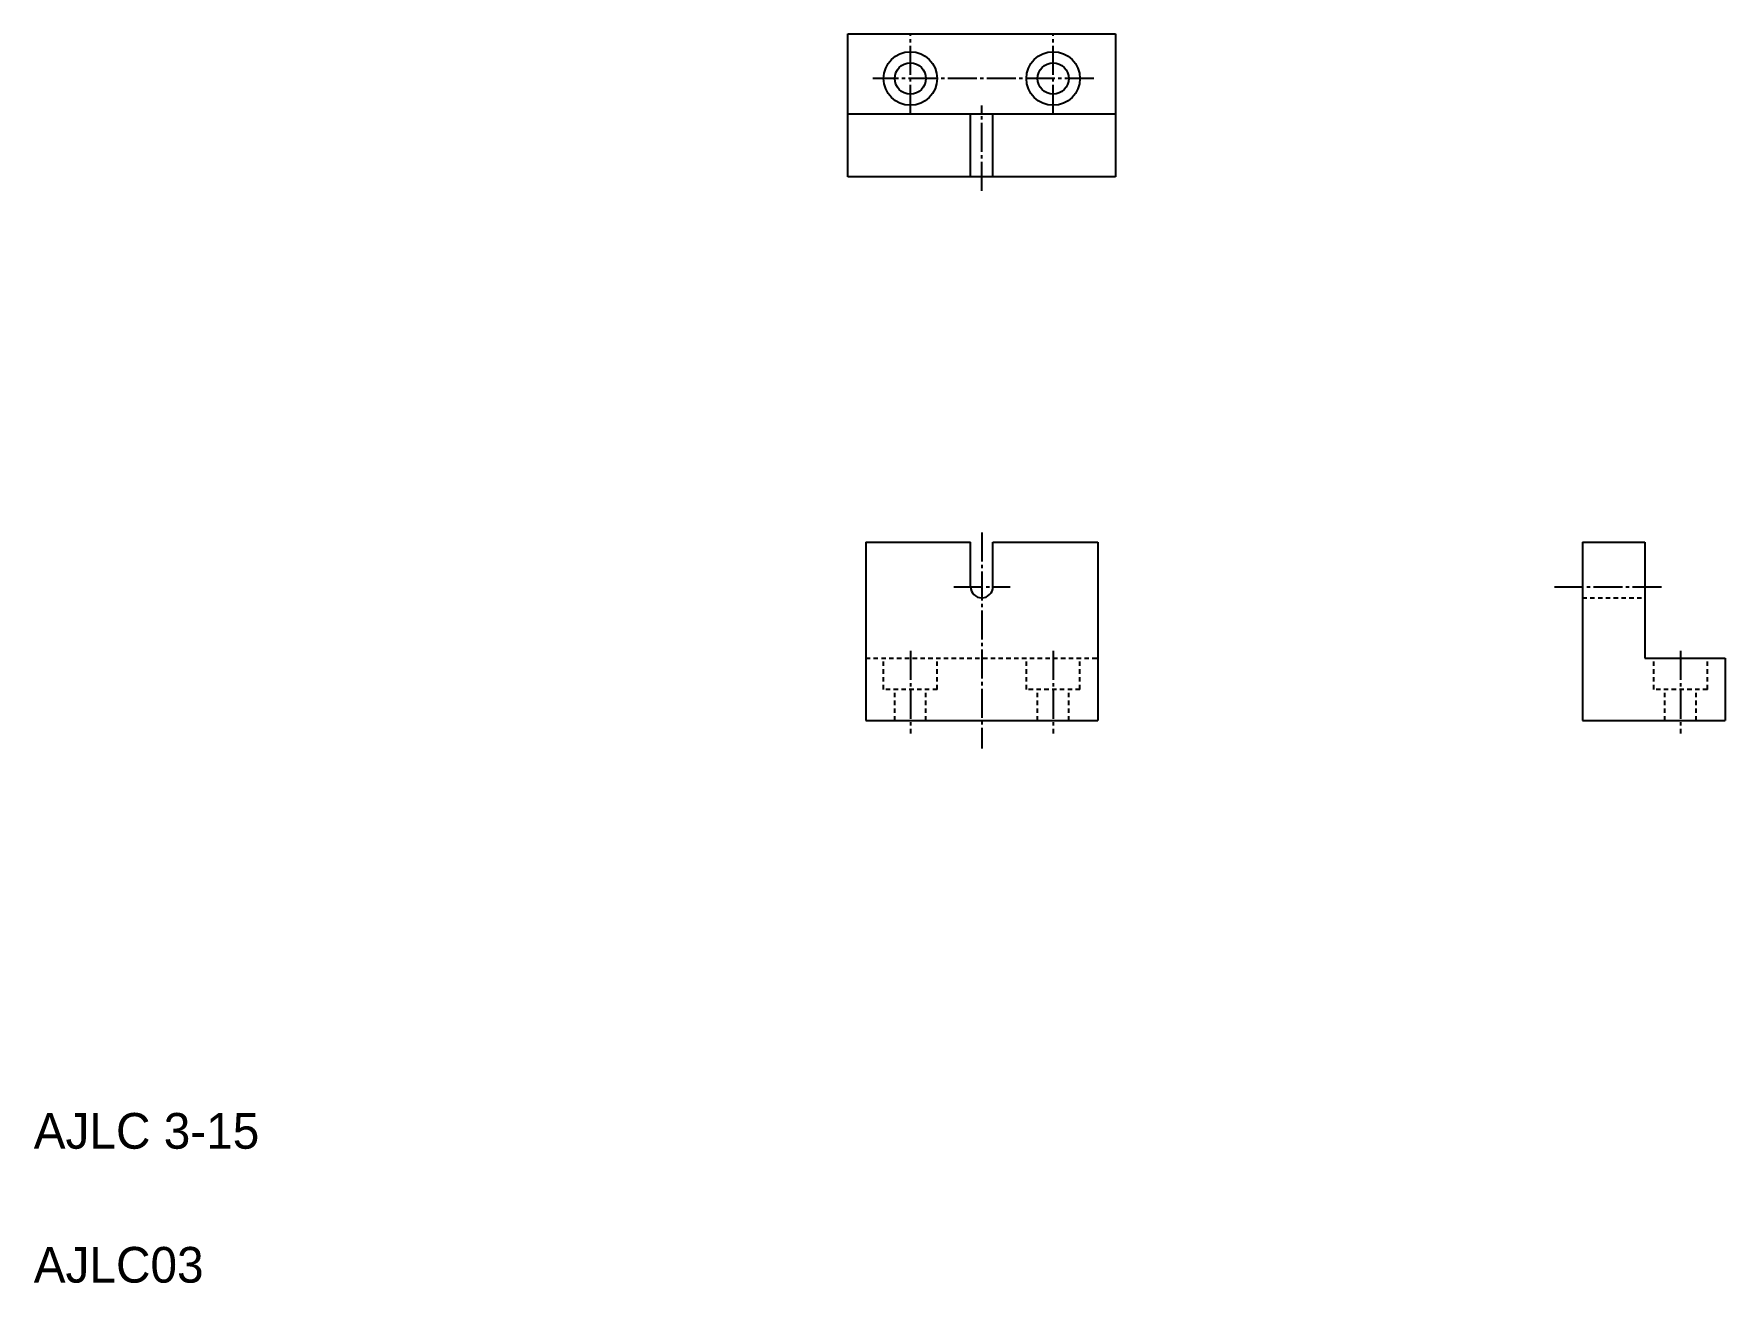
# Model space of a CAD drawing. Extents: x 10 to 199, y 10 to 150.
import ezdxf

# ---------------------------------------------------------------- set-up
doc = ezdxf.new("R2010")
doc.units = 0
doc.header["$LTSCALE"] = 0.25
doc.linetypes.add('CENTER', pattern=[17.5, 13, -1.5, 1.5, -1.5])
doc.linetypes.add('DASHED', pattern=[3.5, 2, -1.5])
doc.layers.get('0').update_dxf_attribs({"linetype": 'CONTINUOUS'})
doc.layers.add('CENTER', color=1, linetype='CENTER')

msp = doc.modelspace()

# ---------------------------------------------------------------- linework, layer by layer
at = {"color": 7, "linetype": 'CONTINUOUS'}
for p, q in [((101.21, 149.86), (131.21, 149.86)), ((101.21, 133.86), (101.21, 149.86)), ((131.21, 149.86), (131.21, 133.86)), ((131.21, 140.86), (101.21, 140.86)), ((114.96, 133.86), (114.96, 140.86)), ((117.46, 133.86), (117.46, 140.86)), ((131.21, 133.86), (101.21, 133.86)), ((103.21, 92.94), (103.21, 72.94)), ((103.21, 92.94), (114.96, 92.94)), ((114.96, 87.94), (114.96, 92.94)), ((117.46, 92.94), (129.21, 92.94)), ((117.46, 87.94), (117.46, 92.94)), ((129.21, 92.94), (129.21, 72.94)), ((183.5, 92.94), (183.5, 72.94)), ((183.5, 92.94), (190.5, 92.94)), ((190.5, 92.94), (190.5, 79.94)), ((190.5, 79.94), (199.5, 79.94)), ((199.5, 79.94), (199.5, 72.94)), ((103.21, 72.94), (129.21, 72.94)), ((183.5, 72.94), (199.5, 72.94))]:
    msp.add_line(p, q, dxfattribs=at)
for p, q in [((116.21, 140.86), (116.21, 140.86)), ((123.71, 140.86), (123.71, 140.86))]:
    msp.add_line(p, q)
at = {"color": 3, "linetype": 'DASHED'}
for p, q in [((183.5, 86.69), (190.5, 86.69)), ((103.21, 79.94), (129.21, 79.94)), ((105.21, 76.44), (105.21, 79.94)), ((111.21, 76.44), (111.21, 79.94)), ((121.21, 76.44), (121.21, 79.94)), ((127.21, 76.44), (127.21, 79.94)), ((191.5, 76.44), (191.5, 79.94)), ((197.5, 76.44), (197.5, 79.94)), ((111.21, 76.44), (105.21, 76.44)), ((106.46, 72.94), (106.46, 76.44)), ((109.96, 72.94), (109.96, 76.44)), ((127.21, 76.44), (121.21, 76.44)), ((122.46, 72.94), (122.46, 76.44)), ((125.96, 72.94), (125.96, 76.44)), ((197.5, 76.44), (191.5, 76.44)), ((192.75, 72.94), (192.75, 76.44)), ((196.25, 72.94), (196.25, 76.44))]:
    msp.add_line(p, q, dxfattribs=at)
at = {"color": 7, "linetype": 'CONTINUOUS'}
for centre, radius in [((108.21, 144.86), 3), ((124.21, 144.86), 3), ((108.21, 144.86), 1.75), ((124.21, 144.86), 1.75)]:
    msp.add_circle(centre, radius, dxfattribs=at)
msp.add_arc((116.21, 87.94), 1.25, 180, 0, dxfattribs=at)
at = {"layer": 'CENTER', "color": 1, "linetype": 'CENTER'}
for p, q in [((108.21, 140.9), (108.21, 149.73)), ((124.21, 140.9), (124.21, 149.73)), ((128.77, 144.86), (104, 144.86)), ((116.21, 132.26), (116.21, 141.84)), ((116.21, 94.02), (116.21, 69.81)), ((113.08, 87.94), (119.39, 87.94)), ((180.37, 87.94), (192.57, 87.94)), ((108.21, 80.76), (108.21, 71.49)), ((124.21, 80.76), (124.21, 71.49)), ((194.5, 80.76), (194.5, 71.49))]:
    msp.add_line(p, q, dxfattribs=at)

# ---------------------------------------------------------------- texts
for s, p in [('AJLC 3-15', (10, 25)), ('AJLC03', (10, 10))]:
    msp.add_text(s, height=4).set_placement(p)

doc.saveas('drawing.dxf')
